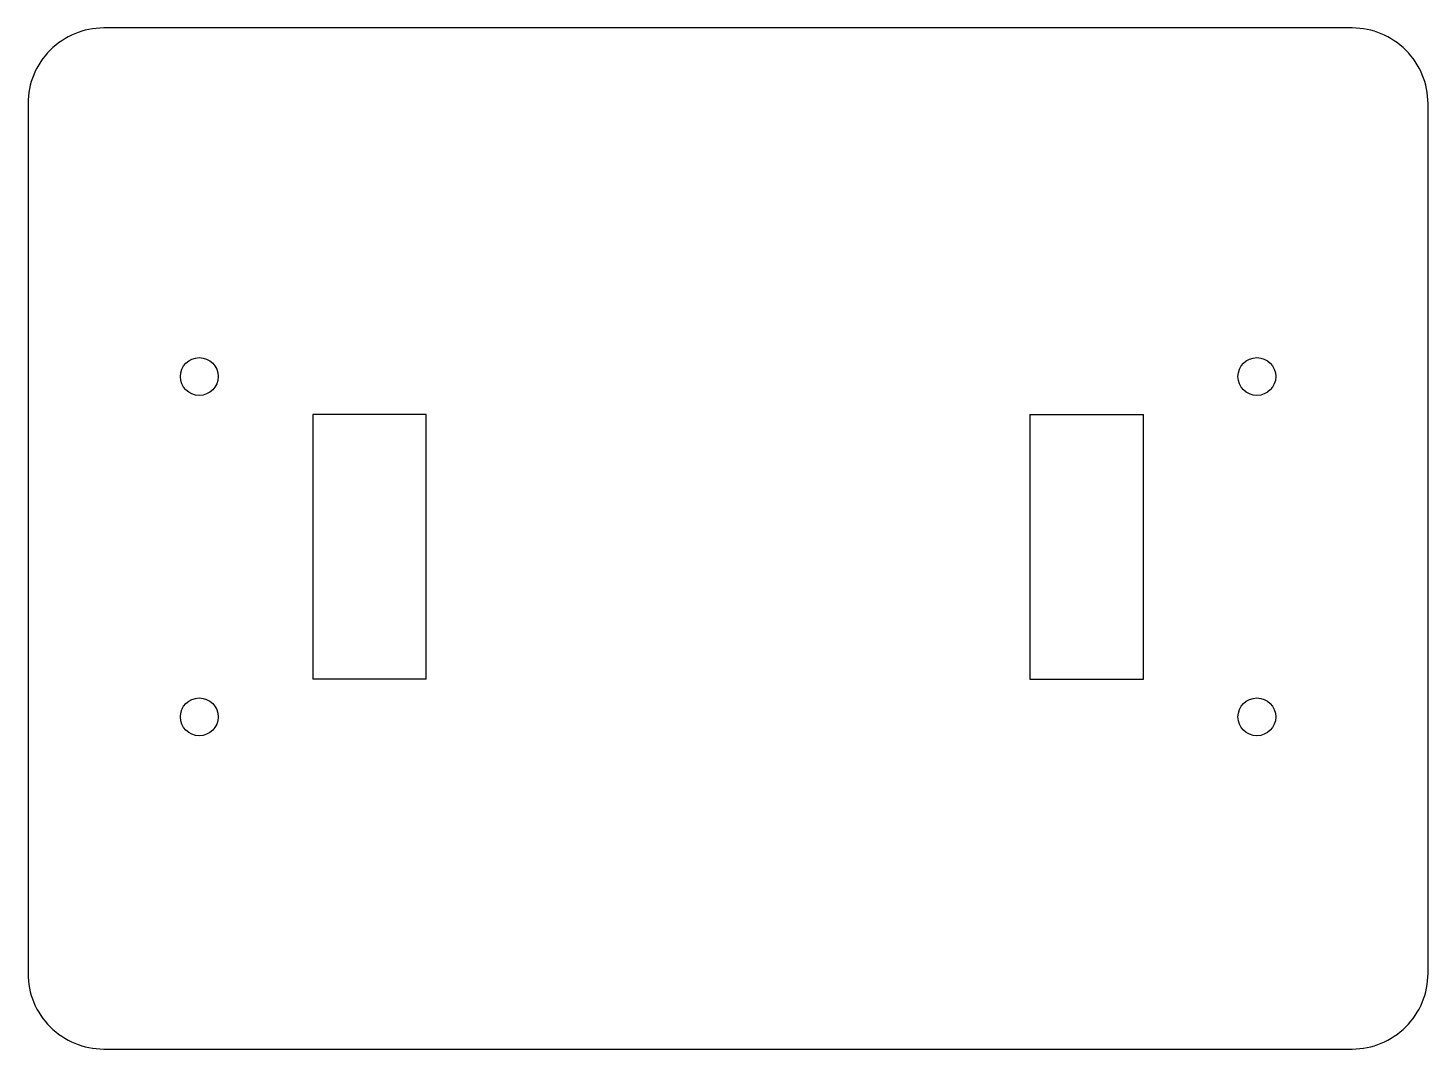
# Model space of a CAD drawing. Header units: millimetres. Extents: x 8071.8 to 8145.8, y 5444.6 to 5498.6.
import ezdxf

# ---------------------------------------------------------------- set-up
doc = ezdxf.new("R2010")
doc.units = ezdxf.units.MM

msp = doc.modelspace()

# ---------------------------------------------------------------- linework, layer by layer
for p, q in [((8092.831, 5478.123), (8086.831, 5478.123)), ((8086.831, 5478.123), (8086.831, 5464.123)), ((8092.831, 5464.123), (8092.831, 5478.123)), ((8124.732, 5478.123), (8124.732, 5464.123)), ((8124.732, 5478.123), (8130.732, 5478.123)), ((8130.732, 5464.123), (8130.732, 5478.123)), ((8092.831, 5464.123), (8086.831, 5464.123)), ((8124.732, 5464.123), (8130.732, 5464.123))]:
    msp.add_line(p, q)
msp.add_lwpolyline([(8075.777, 5444.557), (8141.777, 5444.557, 0.414214), (8145.777, 5448.557), (8145.777, 5494.557, 0.414214), (8141.777, 5498.557), (8075.777, 5498.557, 0.414214), (8071.777, 5494.557), (8071.777, 5448.557, 0.414214)], format="xyb", close=True)
for centre in [(8080.831, 5480.123), (8136.732, 5480.123), (8080.831, 5462.123), (8136.732, 5462.123)]:
    msp.add_circle(centre, 1)

doc.saveas('drawing.dxf')
